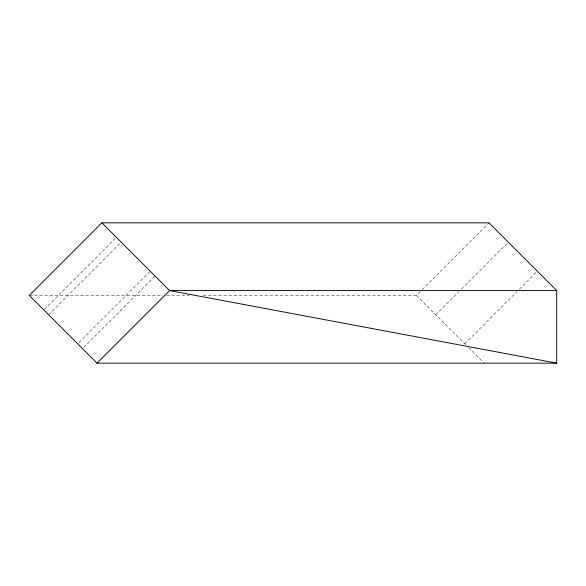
<?xml version="1.0" encoding="UTF-8"?>
<svg xmlns="http://www.w3.org/2000/svg" width="586" height="586" viewBox="0 0 586 586"><rect width="100%" height="100%" fill="white"/><g stroke="black" fill="none" stroke-linecap="round" stroke-linejoin="round"><path stroke-width="0.44" stroke-dasharray="2.93 2.2" d="M44.455 309.291L115.112 238.641M48.653 314.77L119.947 243.483M78.971 342.517L149.62 271.867M83.805 347.359L155.1 276.065M203.166 295.417L416.382 295.417L421.524 290.282M422.162 289.638L488.958 222.841M435.735 314.77L458.86 291.652M461.431 289.081L507.029 243.483M464.771 343.806L516.793 291.777M519.364 289.213L536.703 271.867M29.3 295.417L162.901 295.417M166.563 295.417L189.439 295.417M416.382 295.417L466.06 345.095M468.639 347.674L484.124 363.159"/><path stroke-width="0.88" d="M101.876 222.841L29.3 295.417L97.042 363.159L556.7 363.159L556.7 290.583L488.958 222.841L101.876 222.841L169.618 290.583L556.7 363.159M97.042 363.159L169.618 290.583L556.7 290.583"/></g></svg>
